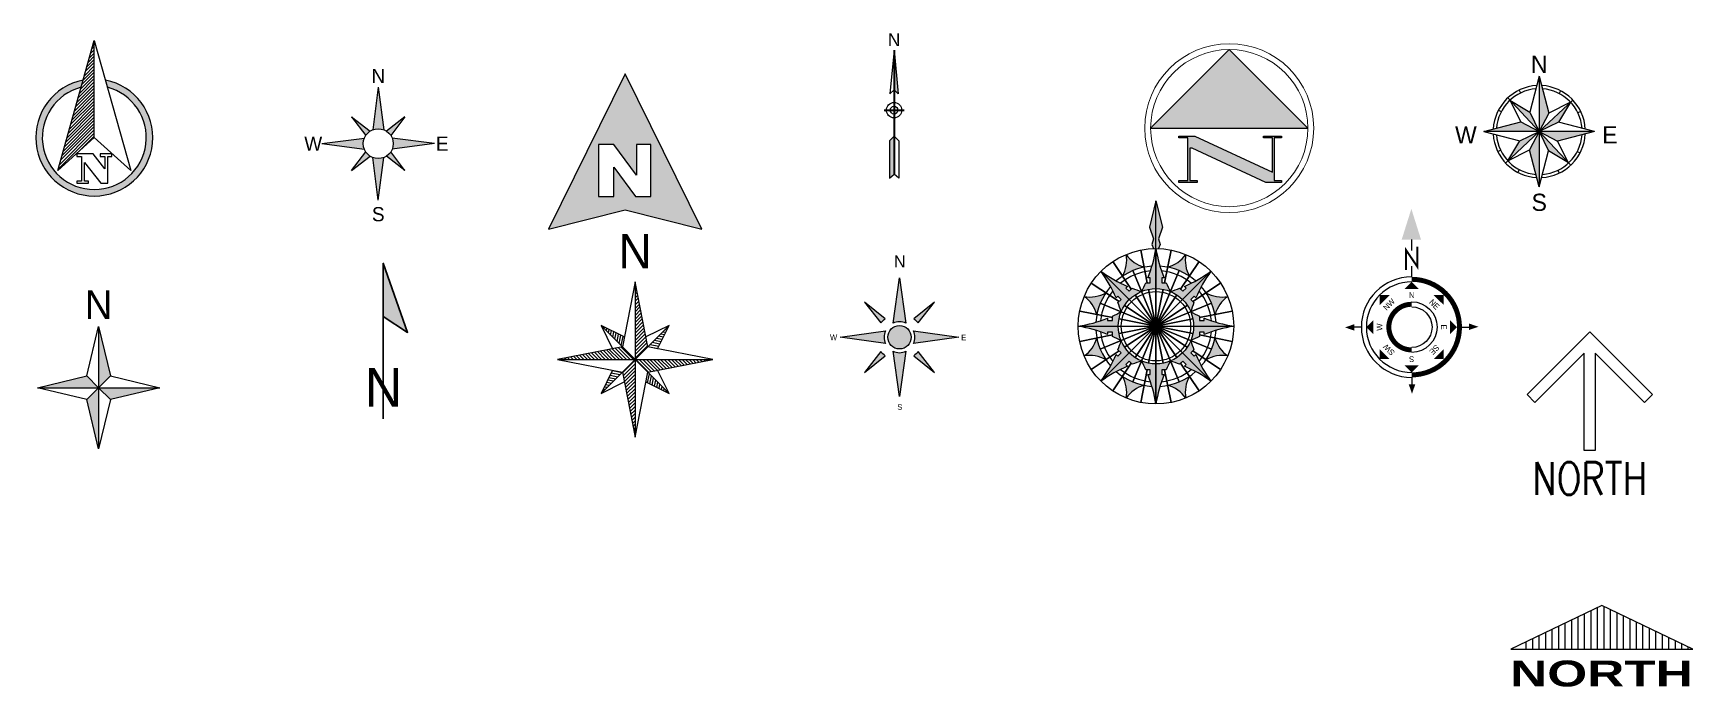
# Model space of a CAD drawing. Header units: inches. Extents: x 51.9 to 62.6, y 47.2 to 49.8.
# Drawn here: x 51.92 to 57.72, y 47.47 to 49.75 of the extents above; entities that cross this region are included whole.
import ezdxf
from ezdxf.enums import TextEntityAlignment as Align

# ---------------------------------------------------------------- set-up
doc = ezdxf.new("R2010")
doc.units = ezdxf.units.IN
doc.header["$MEASUREMENT"] = 0
doc.styles.add('NORTH', font='ariblk.TTF')
doc.styles.add('North Arrow Text', font='', dxfattribs={"height": 0.1})
doc.styles.add('TAGS', font='romans', dxfattribs={"width": 0.8})
doc.styles.get('North Arrow Text').set_extended_font_data('Bodoni MT')

# ---------------------------------------------------------------- blocks, each defined once
blk = doc.blocks.new('Arrow 27')
at = {"color": 0, "linetype": 'ByBlock', "lineweight": -2}
blk.add_lwpolyline([(0.1914, -0.2461), (0.0193, -0.074), (0.0193, -0.414), (-0.0193, -0.414), (-0.0193, -0.074), (-0.1914, -0.2461), (-0.2187, -0.2187), (0, 0), (0.2187, -0.2187)], close=True, dxfattribs=at)
at = {"color": 0, "linetype": 'ByBlock', "lineweight": -2, "style": 'TAGS', "width": 0.8}
blk.add_text('NORTH', height=0.11372, dxfattribs=at).set_placement((0, -0.5686), align=Align.CENTER)
blk = doc.blocks.new('Arrow 28')
at = {"color": 0, "linetype": 'ByBlock', "lineweight": -2}
for p, q in [((-0.1051, -0.1517), (-0.1051, -0.0502)), ((-0.0825, -0.1517), (-0.0825, -0.0394)), ((-0.0598, -0.1517), (-0.0598, -0.0286)), ((-0.0372, -0.1517), (-0.0372, -0.0178)), ((-0.0146, -0.1517), (-0.0146, -0.007)), ((0.008, -0.1517), (0.008, -0.0038)), ((0.0306, -0.1517), (0.0306, -0.0146)), ((0.0532, -0.1517), (0.0532, -0.0254)), ((0.0759, -0.1517), (0.0759, -0.0362)), ((0.0985, -0.1517), (0.0985, -0.047)), ((0.1211, -0.1517), (0.1211, -0.0578)), ((-0.2408, -0.1517), (-0.2408, -0.115)), ((-0.2182, -0.1517), (-0.2182, -0.1042)), ((-0.1955, -0.1517), (-0.1955, -0.0934)), ((-0.1729, -0.1517), (-0.1729, -0.0826)), ((-0.1503, -0.1517), (-0.1503, -0.0718)), ((-0.1277, -0.1517), (-0.1277, -0.061)), ((0.1437, -0.1517), (0.1437, -0.0686)), ((0.1663, -0.1517), (0.1663, -0.0794)), ((0.1889, -0.1517), (0.1889, -0.0902)), ((0.2116, -0.1517), (0.2116, -0.101)), ((0.2342, -0.1517), (0.2342, -0.1118)), ((-0.2634, -0.1517), (-0.2634, -0.1258)), ((0.2568, -0.1517), (0.2568, -0.1226)), ((0.2794, -0.1517), (0.2794, -0.1334)), ((0.302, -0.1517), (0.302, -0.1442))]:
    blk.add_line(p, q, dxfattribs=at)
blk.add_lwpolyline([(-0.3177, -0.1517), (0.3177, -0.1517), (0, 0)], close=True, dxfattribs=at)
at = {"color": 0, "linetype": 'ByBlock', "lineweight": -2, "style": 'NORTH', "width": 1.261562}
blk.add_text('NORTH', height=0.09047, dxfattribs=at).set_placement((-0.3199, -0.2823), (0.3177, -0.2823), align=Align.FIT)
blk = doc.blocks.new('Arrow1')
at = {"linetype": 'ByBlock', "lineweight": -2}
h = blk.add_hatch(color=0, dxfattribs=at)
h.paths.add_polyline_path([(0, 0.1931), (0, 0), (0.0335, 0.0638)])
h.paths.add_polyline_path([(0.1091, 0.1025), (0, 0), (0.0676, 0.0325)])
h.paths.add_polyline_path([(0.1931, 0), (0, 0), (0.0638, -0.0335)])
h.paths.add_polyline_path([(0, 0), (0.0325, -0.0676), (0.1025, -0.1091)])
h.paths.add_polyline_path([(0, 0), (-0.0335, -0.0638), (0, -0.1931)])
h.paths.add_polyline_path([(0, 0), (-0.0676, -0.0325), (-0.1091, -0.1025)])
h.paths.add_polyline_path([(-0.0638, 0.0335), (-0.1931, 0), (0, 0)])
h.paths.add_polyline_path([(-0.0325, 0.0676), (-0.1025, 0.1091), (0, 0)])
at = {"color": 0, "linetype": 'ByBlock', "lineweight": -2}
for points in [[(0, 0.1931), (-0.0325, 0.0676)], [(0, 0.1931), (0, -0.1931)], [(0, 0.1931), (0.0335, 0.0638)], [(0, 0), (-0.1102, 0.1173)], [(-0.0697, 0.145), (-0.0649, 0.135)], [(0.0747, 0.1425), (0.0696, 0.1326)], [(-0.1425, 0.0747), (-0.1326, 0.0696)], [(-0.1025, 0.1091), (-0.0638, 0.0335)], [(-0.1025, 0.1091), (-0.0325, 0.0676)], [(-0.0325, 0.0676), (0, 0)], [(0, 0), (0.1173, 0.1102)], [(0.0335, 0.0638), (0, 0)], [(0.1091, 0.1025), (0.0335, 0.0638)], [(0.1091, 0.1025), (0.0676, 0.0325)], [(0.145, 0.0697), (0.135, 0.0649)], [(-0.1931, 0), (-0.0638, 0.0335)], [(0.1931, 0), (-0.1931, 0)], [(-0.1931, 0), (-0.0676, -0.0325)], [(0, 0), (-0.1173, -0.1102)], [(-0.0676, -0.0325), (0, 0)], [(-0.0638, 0.0335), (0, 0)], [(0.0676, 0.0325), (0, 0)], [(0, 0), (0.1102, -0.1173)], [(0, 0), (0.0638, -0.0335)], [(0, 0), (0.0325, -0.0676)], [(0.1931, 0), (0.0676, 0.0325)], [(-0.1091, -0.1025), (-0.0676, -0.0325)], [(0, 0), (-0.0335, -0.0638)], [(0.1931, 0), (0.0638, -0.0335)], [(0.1025, -0.1091), (0.0638, -0.0335)], [(-0.145, -0.0697), (-0.135, -0.0649)], [(-0.1091, -0.1025), (-0.0335, -0.0638)], [(0, -0.1931), (-0.0335, -0.0638)], [(0, -0.1931), (0.0325, -0.0676)], [(0.1025, -0.1091), (0.0325, -0.0676)], [(0.1326, -0.0696), (0.1425, -0.0747)], [(-0.0696, -0.1326), (-0.0747, -0.1425)], [(0.0649, -0.135), (0.0697, -0.145)]]:
    blk.add_lwpolyline(points, dxfattribs=at)
for radius, start, end in [(0.1609, 92.99502, 177.00498), (0.1498, 94.34345, 175.65655), (0.1609, 2.99502, 87.00498), (0.1498, 4.34345, 85.65655), (0.1609, 182.99502, 267.00498), (0.1498, 184.34345, 265.65655), (0.1609, 272.99502, 357.00498), (0.1498, 274.34345, 355.65655)]:
    blk.add_arc((0, 0), radius, start, end, dxfattribs=at)
at = {"color": 0, "linetype": 'ByBlock', "lineweight": -2, "style": 'North Arrow Text'}
for s, p in [('N', (0, 0.1869)), ('W', (-0.256, -0.0596)), ('E', (0.2464, -0.0596)), ('S', (0, -0.2952))]:
    blk.add_text(s, height=0.0602, dxfattribs=at).set_placement(p, align=Align.BOTTOM_CENTER)
blk = doc.blocks.new('Arrow2')
at = {"linetype": 'ByBlock', "lineweight": -2}
h = blk.add_hatch(color=0, dxfattribs=at)
h.paths.add_polyline_path([(0.2744, 0), (0, 0.2744), (-0.2744, 0)])
h.paths.add_polyline_path([(0.1271, -0.1896), (0.1821, -0.1896), (0.1821, -0.1832), (0.1569, -0.1832), (0.1569, -0.034), (0.1821, -0.034), (0.1821, -0.0276), (0.1505, -0.0276), (0.119, -0.0276), (0.119, -0.034), (0.1505, -0.034), (0.1505, -0.1542), (-0.1202, -0.0276), (-0.1442, -0.0276), (-0.1758, -0.0276), (-0.1758, -0.034), (-0.1442, -0.034), (-0.1442, -0.1832), (-0.1758, -0.1832), (-0.1758, -0.1896), (-0.1442, -0.1896), (-0.1126, -0.1896), (-0.1126, -0.1832), (-0.1378, -0.1832), (-0.1378, -0.0696), (-0.1295, -0.0696)])
at = {"color": 0, "linetype": 'ByBlock', "lineweight": -2}
for points in [[(0, 0.2744), (-0.2744, 0), (0.2744, 0)], [(0.1271, -0.1896), (-0.1295, -0.0696), (-0.1378, -0.0696), (-0.1378, -0.1832), (-0.1126, -0.1832), (-0.1126, -0.1896), (-0.1442, -0.1896), (-0.1758, -0.1896), (-0.1758, -0.1832), (-0.1442, -0.1832), (-0.1442, -0.034), (-0.1758, -0.034), (-0.1758, -0.0276), (-0.1442, -0.0276), (-0.1202, -0.0276), (0.1505, -0.1542), (0.1505, -0.034), (0.119, -0.034), (0.119, -0.0276), (0.1505, -0.0276), (0.1821, -0.0276), (0.1821, -0.034), (0.1569, -0.034), (0.1569, -0.1832), (0.1821, -0.1832), (0.1821, -0.1896)]]:
    blk.add_lwpolyline(points, close=True, dxfattribs=at)
at = {"color": 0, "linetype": 'ByBlock', "lineweight": 20}
for radius in [0.2949, 0.2744]:
    blk.add_circle((0, 0), radius, dxfattribs=at)
blk = doc.blocks.new('Arrow3')
at = {"linetype": 'ByBlock', "lineweight": -2}
h = blk.add_hatch(color=0, dxfattribs=at)
h.paths.add_polyline_path([(0, 0.2099), (0, 0.0714), (0.0147, 0.0566)])
h.paths.add_polyline_path([(-0.016, -0.238), (0, -0.223), (0, -0.091), (-0.016, -0.107)])
at = {"color": 0, "linetype": 'ByBlock', "lineweight": -2}
for points in [[(0, 0.2099), (-0.0147, 0.0566), (0, 0.0714)], [(0, 0.2099), (0.0147, 0.0566), (0, 0.0714)], [(0, -0.091), (-0.016, -0.107), (-0.016, -0.238), (0, -0.223)], [(0, -0.091), (0.016, -0.107), (0.016, -0.238), (0, -0.223)]]:
    blk.add_lwpolyline(points, dxfattribs=at)
at = {"color": 0, "linetype": 'ByBlock', "lineweight": 35}
for points in [[(0, 0.2099), (0, -0.223)], [(-0.0352, 0), (0, 0), (0.0352, 0)]]:
    blk.add_lwpolyline(points, dxfattribs=at)
at = {"color": 0, "linetype": 'ByBlock', "lineweight": -2}
for radius in [0.0268, 0.0135]:
    blk.add_circle((0, 0), radius, dxfattribs=at)
at = {"color": 0, "linetype": 'ByBlock', "style": 'North Arrow Text'}
blk.add_text('N', height=0.0453, dxfattribs=at).set_placement((0, 0.2099), align=Align.BOTTOM_CENTER)
blk = doc.blocks.new('Arrow4')
at = {"linetype": 'ByBlock', "lineweight": -2}
h = blk.add_hatch(color=0, dxfattribs=at)
h.set_gradient(color1=(121, 104, 125), one_color=1, tint=1, name='INVCYLINDER')
h.paths.add_polyline_path([(0, 0.339), (-0.2674, -0.2036), (0, -0.1361), (0.2674, -0.2036)])
h.paths.add_polyline_path([(0.0896, -0.089), (0.0363, -0.089), (-0.0395, 0.0129), (-0.0395, -0.089), (-0.093, -0.089), (-0.093, 0.092), (-0.0402, 0.092), (0.0393, -0.0148), (0.0393, 0.092), (0.0896, 0.092)], flags=16)
at = {"color": 0, "linetype": 'ByBlock', "lineweight": -2}
for points in [[(0, 0.339), (-0.2674, -0.2036), (0, -0.1361), (0.2674, -0.2036)], [(0.0896, -0.089), (0.0896, 0.092), (0.0393, 0.092), (0.0393, -0.0148), (-0.0402, 0.092), (-0.093, 0.092), (-0.093, -0.089), (-0.0395, -0.089), (-0.0395, 0.0129), (0.0363, -0.089)]]:
    blk.add_lwpolyline(points, close=True, dxfattribs=at)
blk = doc.blocks.new('Arrow5')
at = {"linetype": 'ByBlock', "lineweight": -2}
h = blk.add_hatch(color=0, dxfattribs=at)
h.paths.add_polyline_path([(-0.019, 0.0486, -0.188388), (0.019, 0.0486), (0, 0.1968)])
h.paths.add_polyline_path([(0.0486, 0.019, -0.093373), (0.0522, 0, -0.093373), (0.0486, -0.019), (0.1968, 0)])
h.paths.add_polyline_path([(0, -0.1968), (0.019, -0.0486, -0.188388), (-0.019, -0.0486)])
h.paths.add_polyline_path([(-0.0486, -0.019, -0.093373), (-0.0522, 0, -0.093373), (-0.0486, 0.019), (-0.1968, 0)])
h = blk.add_hatch(color=253, dxfattribs=at)
h.paths.add_polyline_path([(-0.0933, 0.0933), (-0.0435, 0.0288, -0.100237), (-0.0288, 0.0435)])
h.paths.add_polyline_path([(0.0933, 0.0933), (0.0288, 0.0435, -0.100237), (0.0435, 0.0288)])
h.paths.add_polyline_path([(0.0933, -0.0933), (0.0435, -0.0288, -0.100237), (0.0288, -0.0435)])
h.paths.add_polyline_path([(-0.0288, -0.0435, -0.100237), (-0.0435, -0.0288), (-0.0933, -0.0933)])
at = {"color": 0, "linetype": 'ByBlock', "lineweight": -2}
for points in [[(0, 0.1968), (-0.019, 0.0486)], [(0, 0.1968), (0.019, 0.0486)], [(-0.0933, 0.0933), (-0.0435, 0.0288)], [(-0.0933, 0.0933), (-0.0288, 0.0435)], [(0.0933, 0.0933), (0.0288, 0.0435)], [(0.0933, 0.0933), (0.0435, 0.0288)], [(-0.1968, 0), (-0.0486, 0.019)], [(-0.1968, 0), (-0.0486, -0.019)], [(0.1968, 0), (0.0486, 0.019)], [(0.1968, 0), (0.0486, -0.019)], [(-0.0933, -0.0933), (-0.0435, -0.0288)], [(-0.0933, -0.0933), (-0.0288, -0.0435)], [(0, -0.1968), (-0.019, -0.0486)], [(0, -0.1968), (0.019, -0.0486)], [(0.0933, -0.0933), (0.0288, -0.0435)], [(0.0933, -0.0933), (0.0435, -0.0288)]]:
    blk.add_lwpolyline(points, dxfattribs=at)
blk.add_circle((0, 0), 0.0522, dxfattribs=at)
at = {"color": 0, "linetype": 'ByBlock', "lineweight": -2, "style": 'North Arrow Text'}
for s, p in [('N', (0, 0.1968)), ('S', (0, -0.286))]:
    blk.add_text(s, height=0.0496, dxfattribs=at).set_placement(p, align=Align.BOTTOM_CENTER)
blk.add_text('W', height=0.0496, dxfattribs=at).set_placement((-0.1957, 0), align=Align.MIDDLE_RIGHT)
blk.add_text('E', height=0.0496, dxfattribs=at).set_placement((0.2013, 0), align=Align.MIDDLE_LEFT)
blk = doc.blocks.new('Arrow6')
at = {"linetype": 'ByBlock', "lineweight": -2}
h = blk.add_hatch(dxfattribs=at)
h.set_pattern_fill('ANSI31', color=0, scale=0.063203, style=0)
h.set_pattern_definition([(45, (-0.4347436, -0.385449), (-0.0055864, 0.0055864), [])])
h.paths.add_polyline_path([(0, 0.3386), (-0.1277, -0.1155), (0, 0)])
blk.add_hatch(color=0, dxfattribs=at).paths.add_polyline_path([(0.0389, 0.2003), (0.0458, 0.1756, -7.796187), (-0.0458, 0.1756), (-0.0389, 0.2003, 10.408897)])
at = {"color": 0, "linetype": 'ByBlock', "lineweight": -2}
blk.add_line((0, 0), (0, 0.3386), dxfattribs=at)
for points in [[(-0.1277, -0.1155), (0, 0.3386), (0.1277, -0.1155), (0, 0)], [(-0.0038, -0.0568), (-0.0612, -0.0568), (-0.0612, -0.0662), (-0.0451, -0.0662), (-0.0451, -0.1518), (-0.0614, -0.1518), (-0.0614, -0.1592), (-0.0204, -0.1592), (-0.0204, -0.1518), (-0.034, -0.1518), (-0.034, -0.0866), (0.0228, -0.1592), (0.0478, -0.1592), (0.0478, -0.0662), (0.0613, -0.0662), (0.0613, -0.0568), (0.0203, -0.0568), (0.0203, -0.0662), (0.0368, -0.0662), (0.0368, -0.1087)]]:
    blk.add_lwpolyline(points, close=True, dxfattribs=at)
for radius, start, end in [(0.2041, 100.97532, 79.02468), (0.1815, 104.61859, 75.38141)]:
    blk.add_arc((0, 0), radius, start, end, dxfattribs=at)
blk = doc.blocks.new('Arrow7')
at = {"linetype": 'ByBlock', "lineweight": -2}
h = blk.add_hatch(color=0, dxfattribs=at)
h.paths.add_polyline_path([(0, 0.2134), (0, 0), (0.0411, 0.0411)])
h.paths.add_polyline_path([(0, 0), (-0.0411, 0.0411), (-0.2134, 0)])
h.paths.add_polyline_path([(0, -0.2134), (0, 0), (-0.0411, -0.0411)])
h.paths.add_polyline_path([(0, 0), (0.0411, -0.0411), (0.2134, 0)])
at = {"color": 0, "linetype": 'ByBlock', "lineweight": -2}
blk.add_lwpolyline([(0, 0.2134), (0.0411, 0.0411), (0.2134, 0), (0.0411, -0.0411), (0, -0.2134), (-0.0411, -0.0411), (-0.2134, 0), (-0.0411, 0.0411)], close=True, dxfattribs=at)
for points in [[(0, 0.2134), (0, 0), (0, -0.2134)], [(-0.2134, 0), (0, 0), (0.2134, 0)], [(-0.0411, 0.0411), (0, 0)], [(0, 0), (-0.0411, -0.0411)], [(0.0411, 0.0411), (0, 0)], [(0, 0), (0.0411, -0.0411)]]:
    blk.add_lwpolyline(points, dxfattribs=at)
at = {"color": 0, "linetype": 'ByBlock', "lineweight": -2, "insert": (0, 0.2397), "char_height": 0.1, "attachment_point": 8, "style": 'North Arrow Text'}
blk.add_mtext('N', dxfattribs=at)
blk = doc.blocks.new('Arrow8')
at = {"linetype": 'ByBlock'}
blk.add_hatch(color=0, dxfattribs=at).paths.add_polyline_path([(0, 0.4373), (0, 0.2514), (0.0849, 0.1958)])
at = {"color": 0, "linetype": 'ByBlock', "lineweight": 30}
blk.add_lwpolyline([(0, -0.1054), (0, 0.4373), (0.0849, 0.1958), (0, 0.2514)], dxfattribs=at)
at = {"color": 0, "linetype": 'ByBlock', "style": 'North Arrow Text'}
blk.add_text('N', height=0.135, dxfattribs=at).set_placement((0.001, -0.1044), align=Align.BOTTOM_CENTER)
blk = doc.blocks.new('Arrow9')
at = {"linetype": 'ByBlock', "lineweight": -2}
h = blk.add_hatch(dxfattribs=at)
h.set_pattern_fill('ANSI31', color=0, scale=0.070276, style=0)
h.set_pattern_definition([(45, (-0.375603, -0.390594), (-0.00621159, 0.00621159), [])])
h.paths.add_polyline_path([(0, 0), (0.0442, 0.0442), (0, 0.2713)])
h = blk.add_hatch(dxfattribs=at)
h.set_pattern_fill('ANSI31', color=0, scale=0.070276, angle=213, style=0)
h.set_pattern_definition([(258, (0.390594, -0.375603), (0.00859256, -0.0018264), [])])
h.paths.add_polyline_path([(-0.1185, 0.1185), (-0.0442, 0.0442), (-0.0375, 0.0786)])
h = blk.add_hatch(dxfattribs=at)
h.set_pattern_fill('ANSI31', color=0, scale=0.070276, angle=123, style=0)
h.set_pattern_definition([(168, (-0.375603, -0.390594), (-0.0018264, -0.00859256), [])])
h.paths.add_polyline_path([(0.0442, 0.0442), (0.0786, 0.0375), (0.1185, 0.1185)])
h = blk.add_hatch(dxfattribs=at)
h.set_pattern_fill('ANSI31', color=0, scale=0.070276, angle=90, style=0)
h.set_pattern_definition([(135, (0.390594, -0.375603), (-0.00621159, -0.00621159), [])])
h.paths.add_polyline_path([(-0.2713, 0), (0, 0), (-0.0442, 0.0442)])
h = blk.add_hatch(dxfattribs=at)
h.set_pattern_fill('ANSI31', color=0, scale=0.070276, angle=180, style=0)
h.set_pattern_definition([(225, (0.375603, 0.390594), (0.00621159, -0.00621159), [])])
h.paths.add_polyline_path([(0, -0.2713), (0, 0), (-0.0442, -0.0442)])
h = blk.add_hatch(dxfattribs=at)
h.set_pattern_fill('ANSI31', color=0, scale=0.070276, angle=-90, style=0)
h.set_pattern_definition([(315, (-0.390594, 0.375603), (0.00621159, 0.00621159), [])])
h.paths.add_polyline_path([(0.2713, 0), (0, 0), (0.0442, -0.0442)])
h = blk.add_hatch(dxfattribs=at)
h.set_pattern_fill('ANSI31', color=0, scale=0.070276, angle=303, style=0)
h.set_pattern_definition([(348, (0.375603, 0.390594), (0.0018264, 0.00859256), [])])
h.paths.add_polyline_path([(-0.1185, -0.1185), (-0.0442, -0.0442), (-0.0786, -0.0375)])
h = blk.add_hatch(dxfattribs=at)
h.set_pattern_fill('ANSI31', color=0, scale=0.070276, angle=33, style=0)
h.set_pattern_definition([(78, (-0.390594, 0.375603), (-0.00859256, 0.0018264), [])])
h.paths.add_polyline_path([(0.1185, -0.1185), (0.0442, -0.0442), (0.0375, -0.0786)])
at = {"color": 0, "linetype": 'ByBlock', "lineweight": -2}
blk.add_lwpolyline([(0.0442, -0.0442), (0.2713, 0), (0.0442, 0.0442), (0, 0.2713), (-0.0442, 0.0442), (-0.2713, 0), (-0.0442, -0.0442), (0, -0.2713)], close=True, dxfattribs=at)
for points in [[(0, 0.2713), (0, -0.2713)], [(0, 0), (-0.1185, 0.1185)], [(-0.0375, 0.0786), (-0.1185, 0.1185), (-0.0786, 0.0375)], [(0, 0), (0.1185, 0.1185)], [(0.0786, 0.0375), (0.1185, 0.1185), (0.0375, 0.0786)], [(-0.2713, 0), (0.2713, 0)], [(0, 0), (-0.1185, -0.1185)], [(0, 0), (0.1185, -0.1185)], [(-0.0786, -0.0375), (-0.1185, -0.1185), (-0.0375, -0.0786)], [(0.0375, -0.0786), (0.1185, -0.1185), (0.0786, -0.0375)]]:
    blk.add_lwpolyline(points, dxfattribs=at)
at = {"color": 252, "linetype": 'ByBlock', "lineweight": -2, "insert": (0, 0.3786), "char_height": 0.12, "attachment_point": 5, "style": 'North Arrow Text'}
blk.add_mtext('N', dxfattribs=at)
blk = doc.blocks.new('Arrow10')
at = {"linetype": 'ByBlock', "lineweight": -2}
h = blk.add_hatch(color=0, dxfattribs=at)
h.paths.add_polyline_path([(-0.0223, 0.049, -0.216351), (0.0223, 0.049), (0, 0.207)])
h.paths.add_polyline_path([(0.1227, 0.1227), (0.0499, 0.0648, -0.064898), (0.0648, 0.0499)])
h.paths.add_polyline_path([(0.049, -0.0223), (0.207, 0), (0.049, 0.0223, -0.216351)])
h.paths.add_polyline_path([(0.1227, -0.1227), (0.0648, -0.0499, -0.064898), (0.0499, -0.0648)])
h.paths.add_polyline_path([(0, -0.207), (0.0223, -0.049, -0.216351), (-0.0223, -0.049)])
h.paths.add_polyline_path([(-0.0499, -0.0648, -0.064898), (-0.0648, -0.0499), (-0.1227, -0.1227)])
h.paths.add_polyline_path([(-0.207, 0), (-0.049, -0.0223, -0.216351), (-0.049, 0.0223)])
h.paths.add_polyline_path([(-0.1227, 0.1227), (-0.0648, 0.0499, -0.064898), (-0.0499, 0.0648)])
blk.add_hatch(color=0, dxfattribs=at).paths.add_polyline_path([(-0.0409, 0, 1), (0.0409, 0, 1)])
at = {"color": 0, "linetype": 'ByBlock', "lineweight": -2}
for points in [[(-0.0223, 0.049), (0, 0.207), (0.0223, 0.049, 0.216351)], [(-0.0648, 0.0499, -0.064898), (-0.0499, 0.0648), (-0.1227, 0.1227)], [(0.0499, 0.0648, -0.064898), (0.0648, 0.0499), (0.1227, 0.1227)], [(-0.049, -0.0223), (-0.207, 0), (-0.049, 0.0223, 0.216351)], [(0.049, -0.0223, 0.216351), (0.049, 0.0223), (0.207, 0)], [(-0.0499, -0.0648, -0.064898), (-0.0648, -0.0499), (-0.1227, -0.1227)], [(-0.0223, -0.049, 0.216351), (0.0223, -0.049), (0, -0.207)], [(0.0648, -0.0499, -0.064898), (0.0499, -0.0648), (0.1227, -0.1227)]]:
    blk.add_lwpolyline(points, format="xyb", close=True, dxfattribs=at)
blk.add_circle((0, 0), 0.0409, dxfattribs=at)
at = {"color": 0, "linetype": 'ByBlock', "lineweight": -2, "style": 'North Arrow Text'}
for s, height, p in [('N', 0.0417, (0.001, 0.2316)), ('W', 0.02, (-0.23, -0.0162)), ('E', 0.02, (0.2243, -0.0167)), ('S', 0.02, (0.001, -0.2598))]:
    blk.add_text(s, height=height, dxfattribs=at).set_placement(p, align=Align.BOTTOM_CENTER)
blk = doc.blocks.new('Arrow11')
at = {"linetype": 'ByBlock', "lineweight": -2}
h = blk.add_hatch(color=5, dxfattribs=at)
h.paths.add_polyline_path([(0, 0.4385), (-0.0225, 0.3464), (-0.0089, 0.3053), (0, 0.3053)])
h.paths.add_polyline_path([(0, 0.3053), (-0.0089, 0.3053), (-0.0143, 0.286), (-0.0084, 0.2712, -0.007715), (0, 0.2713)])
h = blk.add_hatch(color=7, dxfattribs=at)
h.paths.add_polyline_path([(0, 0.4385), (0, 0.3053), (0.0089, 0.3053), (0.0225, 0.3464)])
h.paths.add_polyline_path([(0.0089, 0.3053), (0, 0.3053), (0, 0.2713, -0.007715), (0.0084, 0.2712), (0.0143, 0.286)])
h = blk.add_hatch(color=7, dxfattribs=at)
h.paths.add_polyline_path([(-0.0203, 0.1686), (-0.0203, 0.1522), (-0.0353, 0.1522, -0.017816), (-0.0503, 0.1215, -0.098491), (0, 0.1315), (0, 0.2713, -0.055671), (-0.0284, 0.1686)])
h.paths.add_polyline_path([(0.0933, 0.122), (0.0827, 0.1326, -0.017816), (0.0503, 0.1215, -0.098491), (0.093, 0.093), (0.1919, 0.1919, -0.055671), (0.0991, 0.1393), (0.1049, 0.1336)])
h.paths.add_polyline_path([(0.2713, 0, -0.055671), (0.1686, 0.0284), (0.1686, 0.0203), (0.1522, 0.0203), (0.1522, 0.0353, -0.017816), (0.1215, 0.0503, -0.098491), (0.1315, 0)])
h.paths.add_polyline_path([(0.122, -0.0933), (0.1326, -0.0827, -0.017816), (0.1215, -0.0503, -0.098491), (0.093, -0.093), (0.1919, -0.1919, -0.055671), (0.1393, -0.0991), (0.1336, -0.1049)])
h.paths.add_polyline_path([(0.0203, -0.1522), (0.0353, -0.1522, -0.017816), (0.0503, -0.1215, -0.098491), (0, -0.1315), (0, -0.2713, -0.055671), (0.0284, -0.1686), (0.0203, -0.1686)])
h.paths.add_polyline_path([(-0.1049, -0.1336), (-0.0933, -0.122), (-0.0827, -0.1326, -0.017816), (-0.0503, -0.1215, -0.098491), (-0.093, -0.093), (-0.1919, -0.1919, -0.055671), (-0.0991, -0.1393)])
h.paths.add_polyline_path([(-0.1315, 0), (-0.2713, 0, -0.055671), (-0.1686, -0.0284), (-0.1686, -0.0203), (-0.1522, -0.0203), (-0.1522, -0.0353, -0.017816), (-0.1215, -0.0503, -0.098491)])
h.paths.add_polyline_path([(-0.1919, 0.1919, -0.055671), (-0.1393, 0.0991), (-0.1336, 0.1049), (-0.122, 0.0933), (-0.1326, 0.0827, -0.017816), (-0.1215, 0.0503, -0.098491), (-0.093, 0.093)])
h = blk.add_hatch(color=5, dxfattribs=at)
h.paths.add_polyline_path([(0, 0.1315, -0.098491), (0.0503, 0.1215, -0.017816), (0.0353, 0.1522), (0.0203, 0.1522), (0.0203, 0.1686), (0.0284, 0.1686, -0.055671), (0, 0.2713)])
h.paths.add_polyline_path([(0.1336, 0.1049), (0.1393, 0.0991, -0.055671), (0.1919, 0.1919), (0.093, 0.093, -0.098491), (0.1215, 0.0503, -0.017816), (0.1326, 0.0827), (0.122, 0.0933)])
h.paths.add_polyline_path([(0.1522, -0.0203), (0.1686, -0.0203), (0.1686, -0.0284, -0.055671), (0.2713, 0), (0.1315, 0, -0.098491), (0.1215, -0.0503, -0.017816), (0.1522, -0.0353)])
h.paths.add_polyline_path([(0.0933, -0.122), (0.1049, -0.1336), (0.0991, -0.1393, -0.055671), (0.1919, -0.1919), (0.093, -0.093, -0.098491), (0.0503, -0.1215, -0.017816), (0.0827, -0.1326)])
h.paths.add_polyline_path([(0, -0.1315, -0.098491), (-0.0503, -0.1215, -0.017816), (-0.0353, -0.1522), (-0.0203, -0.1522), (-0.0203, -0.1686), (-0.0284, -0.1686, -0.055671), (0, -0.2713)])
h.paths.add_polyline_path([(-0.1336, -0.1049), (-0.1393, -0.0991, -0.055671), (-0.1919, -0.1919), (-0.093, -0.093, -0.098491), (-0.1215, -0.0503, -0.017816), (-0.1326, -0.0827), (-0.122, -0.0933)])
h.paths.add_polyline_path([(-0.1522, 0.0203), (-0.1686, 0.0203), (-0.1686, 0.0284, -0.055671), (-0.2713, 0), (-0.1315, 0, -0.098491), (-0.1215, 0.0503, -0.017816), (-0.1522, 0.0353)])
h.paths.add_polyline_path([(-0.0503, 0.1215, -0.017816), (-0.0827, 0.1326), (-0.0933, 0.122), (-0.1049, 0.1336), (-0.0991, 0.1393, -0.055671), (-0.1919, 0.1919), (-0.093, 0.093, -0.098491)])
h = blk.add_hatch(color=1, dxfattribs=at)
h.paths.add_polyline_path([(-0.1038, 0.2507, -0.171326), (-0.1168, 0.1749, -0.098491), (-0.041, 0.2063, -0.171326)])
h.paths.add_polyline_path([(0.1038, 0.2507, -0.171326), (0.041, 0.2063, -0.098491), (0.1168, 0.1749, -0.171326)])
h.paths.add_polyline_path([(0.2507, 0.1038, -0.171326), (0.1749, 0.1168, -0.098491), (0.2063, 0.041, -0.171326)])
h.paths.add_polyline_path([(0.2063, -0.041, -0.098491), (0.1749, -0.1168, -0.171326), (0.2507, -0.1038, -0.171326)])
h.paths.add_polyline_path([(0.1168, -0.1749, -0.098491), (0.041, -0.2063, -0.171326), (0.1038, -0.2507, -0.171326)])
h.paths.add_polyline_path([(-0.041, -0.2063, -0.098491), (-0.1168, -0.1749, -0.171326), (-0.1038, -0.2507, -0.171326)])
h.paths.add_polyline_path([(-0.2063, -0.041, -0.171326), (-0.2507, -0.1038, -0.171326), (-0.1749, -0.1168, -0.098491)])
h.paths.add_polyline_path([(-0.1749, 0.1168, -0.171326), (-0.2507, 0.1038, -0.171326), (-0.2063, 0.041, -0.098491)])
at = {"color": 0, "linetype": 'ByBlock', "lineweight": -2}
blk.add_line((0, 0.2713), (0, 0.4385), dxfattribs=at)
blk.add_line((0, 0.2713), (0, 0.4385), dxfattribs=at)
for points in [[(0, 0.4385), (-0.0225, 0.3464), (-0.0089, 0.3053), (-0.0143, 0.286), (-0.0084, 0.2712)], [(0, 0.4385), (0.0225, 0.3464), (0.0089, 0.3053), (0.0143, 0.286), (0.0084, 0.2712)], [(0.0805, -0.1943), (-0.0805, 0.1943)], [(0.0805, 0.1943), (-0.0805, -0.1943)], [(0.1943, -0.0805), (-0.1943, 0.0805)], [(0.1943, 0.0805), (-0.1943, -0.0805)]]:
    blk.add_lwpolyline(points, dxfattribs=at)
at = {"linetype": 'ByBlock', "lineweight": -2}
for points in [[(-0.1168, 0.1749, 0.171326), (-0.1038, 0.2507, 0.171326), (-0.041, 0.2063)], [(-0.0503, 0.1215, 0.017816), (-0.0353, 0.1522), (-0.0203, 0.1522), (-0.0203, 0.1686), (-0.0284, 0.1686, 0.055671), (0, 0.2713, 0.055671), (0.0284, 0.1686), (0.0203, 0.1686), (0.0203, 0.1522), (0.0353, 0.1522, 0.017816), (0.0503, 0.1215)], [(0.041, 0.2063, 0.171326), (0.1038, 0.2507, 0.171326), (0.1168, 0.1749)], [(-0.1215, 0.0503, 0.017816), (-0.1326, 0.0827), (-0.122, 0.0933), (-0.1336, 0.1049), (-0.1393, 0.0991, 0.055671), (-0.1919, 0.1919, 0.055671), (-0.0991, 0.1393), (-0.1049, 0.1336), (-0.0933, 0.122), (-0.0827, 0.1326, 0.017816), (-0.0503, 0.1215)], [(0.0503, 0.1215, 0.017816), (0.0827, 0.1326), (0.0933, 0.122), (0.1049, 0.1336), (0.0991, 0.1393, 0.055671), (0.1919, 0.1919, 0.055671), (0.1393, 0.0991), (0.1336, 0.1049), (0.122, 0.0933), (0.1326, 0.0827, 0.017816), (0.1215, 0.0503)], [(-0.2063, 0.041, 0.171326), (-0.2507, 0.1038, 0.171326), (-0.1749, 0.1168)], [(0.1749, 0.1168, 0.171326), (0.2507, 0.1038, 0.171326), (0.2063, 0.041)], [(-0.1215, -0.0503, 0.017816), (-0.1522, -0.0353), (-0.1522, -0.0203), (-0.1686, -0.0203), (-0.1686, -0.0284, 0.055671), (-0.2713, 0, 0.055671), (-0.1686, 0.0284), (-0.1686, 0.0203), (-0.1522, 0.0203), (-0.1522, 0.0353, 0.017816), (-0.1215, 0.0503)], [(0.1215, 0.0503, 0.017816), (0.1522, 0.0353), (0.1522, 0.0203), (0.1686, 0.0203), (0.1686, 0.0284, 0.055671), (0.2713, 0, 0.055671), (0.1686, -0.0284), (0.1686, -0.0203), (0.1522, -0.0203), (0.1522, -0.0353, 0.017816), (0.1215, -0.0503)], [(-0.1749, -0.1168, 0.171326), (-0.2507, -0.1038, 0.171326), (-0.2063, -0.041)], [(-0.0503, -0.1215, 0.017816), (-0.0827, -0.1326), (-0.0933, -0.122), (-0.1049, -0.1336), (-0.0991, -0.1393, 0.055671), (-0.1919, -0.1919, 0.055671), (-0.1393, -0.0991), (-0.1336, -0.1049), (-0.122, -0.0933), (-0.1326, -0.0827, 0.017816), (-0.1215, -0.0503)], [(0.1215, -0.0503, 0.017816), (0.1326, -0.0827), (0.122, -0.0933), (0.1336, -0.1049), (0.1393, -0.0991, 0.055671), (0.1919, -0.1919, 0.055671), (0.0991, -0.1393), (0.1049, -0.1336), (0.0933, -0.122), (0.0827, -0.1326, 0.017816), (0.0503, -0.1215)], [(0.2063, -0.041, 0.171326), (0.2507, -0.1038, 0.171326), (0.1749, -0.1168)], [(0.0503, -0.1215, 0.017816), (0.0353, -0.1522), (0.0203, -0.1522), (0.0203, -0.1686), (0.0284, -0.1686, 0.055671), (0, -0.2713, 0.055671), (-0.0284, -0.1686), (-0.0203, -0.1686), (-0.0203, -0.1522), (-0.0353, -0.1522, 0.017816), (-0.0503, -0.1215)], [(-0.041, -0.2063, 0.171326), (-0.1038, -0.2507, 0.171326), (-0.1168, -0.1749)], [(0.1168, -0.1749, 0.171326), (0.1038, -0.2507, 0.171326), (0.041, -0.2063)]]:
    blk.add_lwpolyline(points, format="xyb", dxfattribs=at)
for points in [[(-0.0529, 0.2661), (-0.0303, 0.1522)], [(0, 0.2713), (0, -0.2713)], [(0, -0.2713), (0, 0.2713)], [(0.0303, 0.1522), (0.0529, 0.2661)], [(-0.1919, 0.1919), (0.1919, -0.1919)], [(-0.1919, -0.1919), (0.1919, 0.1919)], [(0.1919, -0.1919), (-0.1919, 0.1919)], [(0.1919, 0.1919), (-0.1919, -0.1919)], [(-0.1507, 0.2256), (-0.0862, 0.129)], [(-0.0805, 0.1943), (0.0805, -0.1943)], [(-0.0805, -0.1943), (0.0805, 0.1943)], [(0.0862, 0.129), (0.1507, 0.2256)], [(-0.2256, 0.1507), (-0.129, 0.0862)], [(-0.0257, 0.129), (0.0257, -0.129)], [(-0.0257, -0.129), (0.0257, 0.129)], [(0.129, 0.0862), (0.2256, 0.1507)], [(-0.1943, 0.0805), (0.1943, -0.0805)], [(-0.1943, -0.0805), (0.1943, 0.0805)], [(-0.1093, 0.073), (0.1093, -0.073)], [(-0.1093, -0.073), (0.1093, 0.073)], [(-0.073, 0.1093), (0.073, -0.1093)], [(-0.073, -0.1093), (0.073, 0.1093)], [(-0.2713, 0), (0.2713, 0)], [(-0.2713, 0), (0.2713, 0)], [(-0.2661, 0.0529), (-0.1522, 0.0303)], [(-0.129, 0.0257), (0.129, -0.0257)], [(-0.129, -0.0257), (0.129, 0.0257)], [(0.1522, 0.0303), (0.2661, 0.0529)], [(-0.2661, -0.0529), (-0.1522, -0.0303)], [(0.1522, -0.0303), (0.2661, -0.0529)], [(-0.2256, -0.1507), (-0.129, -0.0862)], [(0.129, -0.0862), (0.2256, -0.1507)], [(-0.1507, -0.2256), (-0.0862, -0.129)], [(-0.0529, -0.2661), (-0.0303, -0.1522)], [(0.0303, -0.1522), (0.0529, -0.2661)], [(0.0862, -0.129), (0.1507, -0.2256)]]:
    blk.add_lwpolyline(points, dxfattribs=at)
at = {"color": 1, "linetype": 'ByBlock', "lineweight": -2}
for points in [[(-0.0303, 0.1522), (-0.0529, 0.2661)], [(0.0529, 0.2661), (0.0303, 0.1522)], [(-0.0862, 0.129), (-0.1507, 0.2256)], [(0.1507, 0.2256), (0.0862, 0.129)], [(-0.129, 0.0862), (-0.2256, 0.1507)], [(0.0257, -0.129), (-0.0257, 0.129)], [(0.0257, 0.129), (-0.0257, -0.129)], [(0.2256, 0.1507), (0.129, 0.0862)], [(0.1093, -0.073), (-0.1093, 0.073)], [(0.1093, 0.073), (-0.1093, -0.073)], [(0.073, -0.1093), (-0.073, 0.1093)], [(0.073, 0.1093), (-0.073, -0.1093)], [(-0.1522, 0.0303), (-0.2661, 0.0529)], [(0.129, -0.0257), (-0.129, 0.0257)], [(0.129, 0.0257), (-0.129, -0.0257)], [(0.2661, 0.0529), (0.1522, 0.0303)], [(-0.1522, -0.0303), (-0.2661, -0.0529)], [(0.2661, -0.0529), (0.1522, -0.0303)], [(-0.129, -0.0862), (-0.2256, -0.1507)], [(0.2256, -0.1507), (0.129, -0.0862)], [(-0.0862, -0.129), (-0.1507, -0.2256)], [(-0.0303, -0.1522), (-0.0529, -0.2661)], [(0.0529, -0.2661), (0.0303, -0.1522)], [(0.1507, -0.2256), (0.0862, -0.129)]]:
    blk.add_lwpolyline(points, dxfattribs=at)
at = {"color": 0, "linetype": 'ByBlock', "lineweight": -2}
blk.add_circle((0, 0), 0.2713, dxfattribs=at)
at = {"linetype": 'ByBlock', "lineweight": -2}
for radius in [0.1315, 0.121]:
    blk.add_circle((0, 0), radius, dxfattribs=at)
for radius, start, end in [(0.2103, 93.82515, 131.17485), (0.1946, 95.65592, 129.34408), (0.2103, 48.82515, 86.17485), (0.1946, 50.65592, 84.34408), (0.2103, 138.82515, 176.17485), (0.1946, 140.65592, 174.34408), (0.1946, 5.65592, 39.34408), (0.2103, 3.82515, 41.17485), (0.2103, 183.82515, 221.17485), (0.1946, 185.65592, 219.34408), (0.1946, 320.65592, 354.34408), (0.2103, 318.82515, 356.17485), (0.2103, 228.82515, 266.17485), (0.1946, 230.65592, 264.34408), (0.2103, 273.82515, 311.17485), (0.1946, 275.65592, 309.34408)]:
    blk.add_arc((0, 0), radius, start, end, dxfattribs=at)
blk = doc.blocks.new('Arrow12')
at = {"color": 0, "linetype": 'ByBlock', "lineweight": -2}
for p, q in [((0, 0.2671), (0, 0.3055)), ((0, 0.1756), (0, 0.2133)), ((-0.1756, 0), (-0.2014, 0)), ((0.1755, 0), (0.2014, 0)), ((0, -0.1756), (0, -0.2014))]:
    blk.add_line(p, q, dxfattribs=at)
at = {"color": 0, "linetype": 'ByBlock', "lineweight": -2, "const_width": 0.00697}
blk.add_lwpolyline([(-0.0202, 0.1989), (-0.0202, 0.2697), (0.0201, 0.2103), (0.0201, 0.281)], dxfattribs=at)
at = {"color": 0, "linetype": 'ByBlock', "lineweight": -2}
for points in [[(0, 0.1756, 1), (0, -0.1756, 1)], [(0, 0.1582, 1), (0, -0.1582, 1)], [(0, 0.0884, -1), (0, -0.0884, -1)], [(0, 0.071, -1), (0, -0.071, -1)]]:
    blk.add_lwpolyline(points, format="xyb", dxfattribs=at)
at = {"color": 0, "linetype": 'ByBlock', "lineweight": -2, "const_width": 0.0174}
for points in [[(0, 0.1669, -1), (0, -0.1669, 1)], [(0, 0.0797, 1), (0, -0.0797, 1)]]:
    blk.add_lwpolyline(points, format="xyb", dxfattribs=at)
at = {"color": 0, "linetype": 'ByBlock', "lineweight": -2}
for points in [[(-0.0349, 0.3055), (-0.0011, 0.4129), (0.0326, 0.3055)], [(0, 0.1582), (-0.0247, 0.1335), (0.0247, 0.1335)], [(-0.1118, 0.1118), (-0.1118, 0.077), (-0.077, 0.1118)], [(0.1118, 0.1118), (0.077, 0.1118), (0.1118, 0.077)], [(-0.2004, -0.0124), (-0.2328, -0.0011), (-0.2004, 0.0101)], [(-0.1582, 0), (-0.1335, -0.0247), (-0.1335, 0.0247)], [(0.1582, 0), (0.1335, 0.0247), (0.1335, -0.0247)], [(0.2004, 0.0124), (0.2328, 0.0011), (0.2004, -0.0101)], [(-0.1118, -0.1118), (-0.077, -0.1118), (-0.1118, -0.077)], [(0.1118, -0.1118), (0.1118, -0.077), (0.077, -0.1118)], [(0, -0.1582), (0.0247, -0.1335), (-0.0247, -0.1335)], [(0.0124, -0.2004), (0.0011, -0.2328), (-0.0101, -0.2004)]]:
    blk.add_solid(points, dxfattribs=at)
at = {"color": 0, "linetype": 'ByBlock', "lineweight": -2, "style": 'North Arrow Text'}
blk.add_text('N', height=0.02, dxfattribs=at).set_placement((0, 0.112), align=Align.MIDDLE)
for s, rotation, p in [('NW', 45, (-0.0792, 0.0792)), ('NE', 315, (0.0792, 0.0792)), ('W', 90, (-0.112, 0)), ('E', 270, (0.112, 0)), ('SW', 135, (-0.0792, -0.0792)), ('S', 180, (0, -0.112)), ('SE', 225, (0.0792, -0.0792))]:
    blk.add_text(s, height=0.02, rotation=rotation, dxfattribs=at).set_placement(p, align=Align.MIDDLE)

msp = doc.modelspace()

# ---------------------------------------------------------------- block references
for name, p in [('Arrow6', (52.1356, 49.387)), ('Arrow3', (54.9274, 49.4827)), ('Arrow2', (56.0974, 49.4199)), ('Arrow1', (57.1794, 49.4079)), ('Arrow5', (53.1269, 49.3657)), ('Arrow4', (53.9888, 49.2705)), ('Arrow11', (55.8415, 48.728)), ('Arrow12', (56.7341, 48.7251)), ('Arrow9', (54.0233, 48.6121)), ('Arrow10', (54.9463, 48.6896)), ('Arrow8', (53.1443, 48.5106)), ('Arrow7', (52.1509, 48.5135)), ('Arrow 27', (57.3556, 48.7082)), ('Arrow 28', (57.3977, 47.7524))]:
    msp.add_blockref(name, p)

doc.saveas('drawing.dxf')
